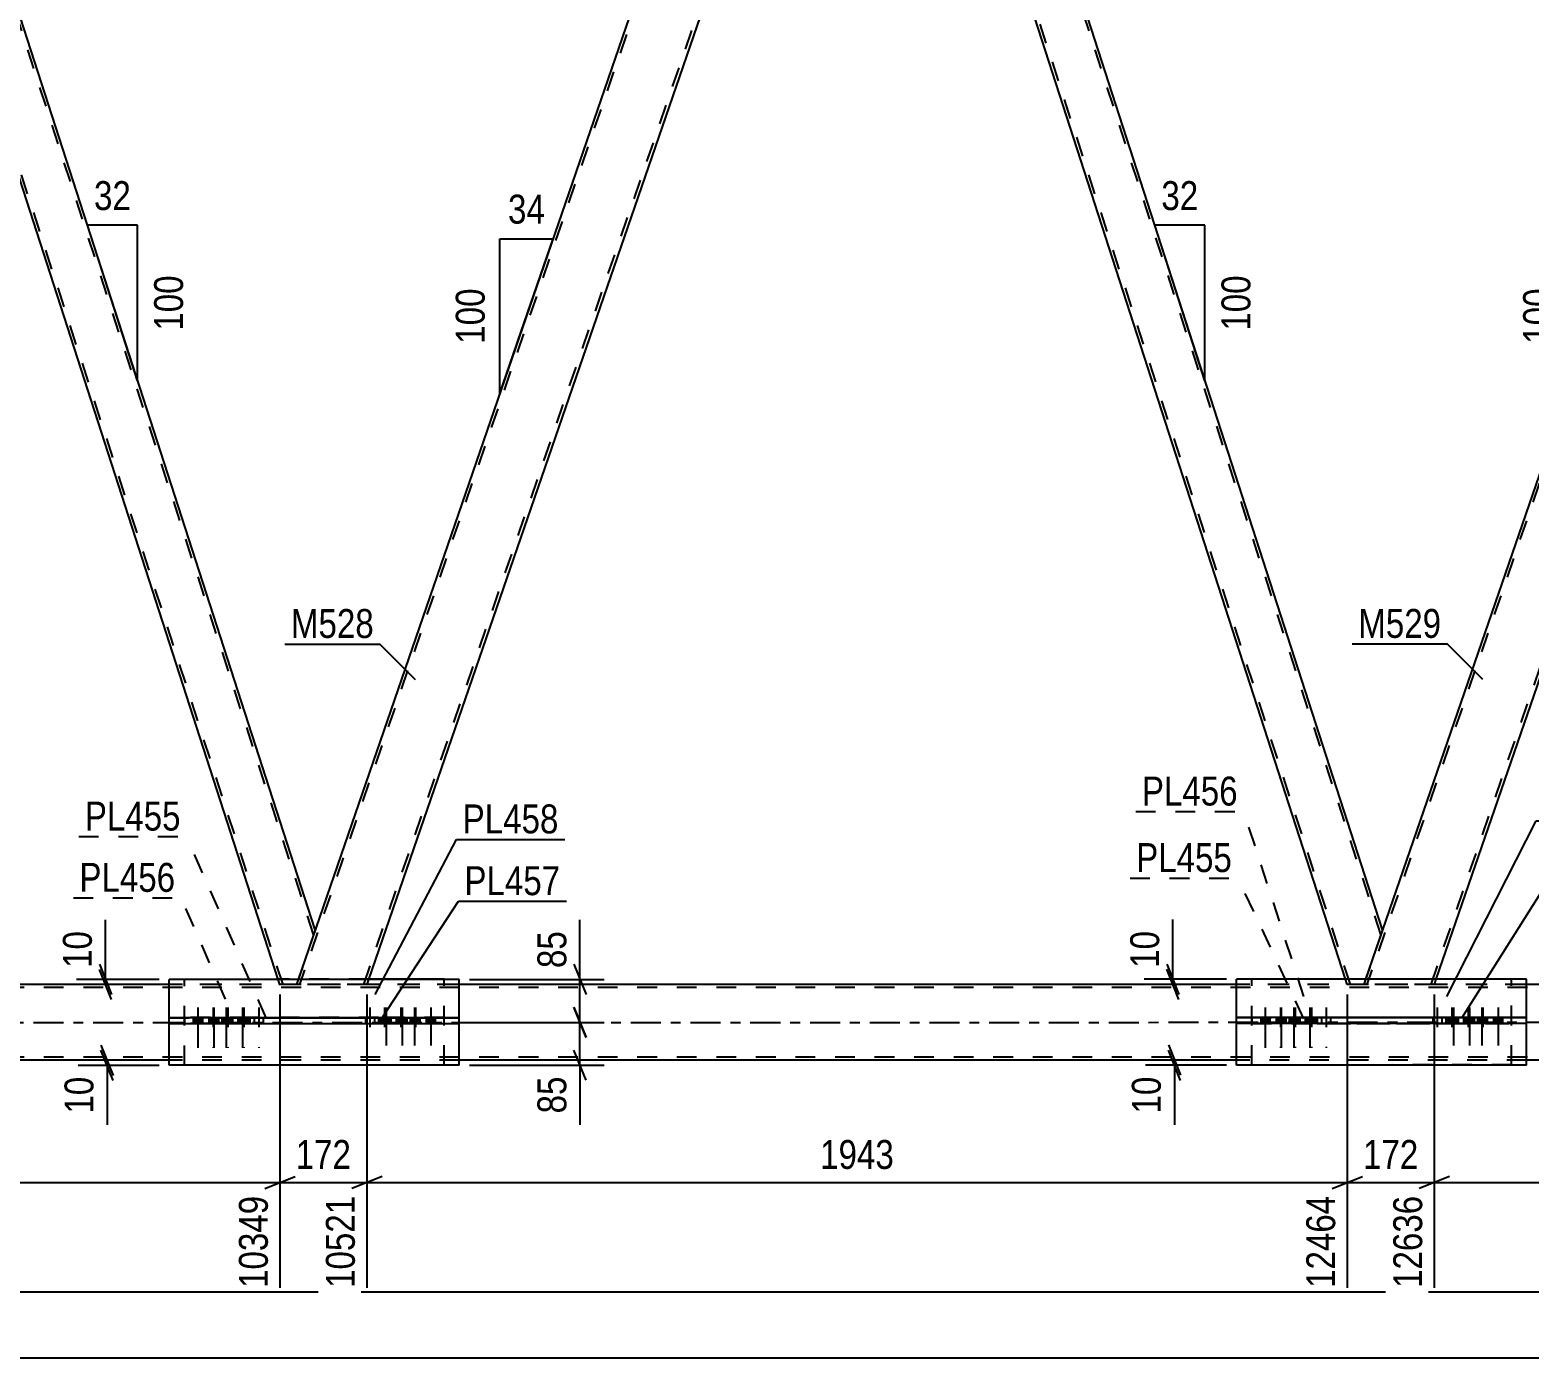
# Model space of a CAD drawing. Header units: millimetres. Extents: x 0 to 1189, y 0 to 841.
# Drawn here: x 591.6 to 740.2, y 419.5 to 551.1 of the extents above; entities that cross this region are included whole.
import ezdxf

# ---------------------------------------------------------------- set-up
doc = ezdxf.new("R2010")
doc.units = ezdxf.units.MM
doc.linetypes.add('DXK_LINE_DOT2', pattern=[3.9198, 1.9599, -1.9599])
doc.linetypes.add('DXK_LINE_DOT3', pattern=[5.9187, 2.979, -0.9799, 0.9799, -0.9799])
doc.styles.add('Arial Narrow', font='ARIALN.TTF', dxfattribs={"height": 0.2})

# ---------------------------------------------------------------- blocks, each defined once
blk = doc.blocks.new('Part-570348649-6312 - 6197')
at = {"color": 7, "linetype": 'DXK_LINE_DOT2'}
for p, q in [((1014.39, 456.27), (142.16, 456.19)), ((951.45, 456.57), (288.16, 456.51)), ((634.17, 456.54), (605.44, 456.54)), ((739.93, 456.55), (711.2, 456.55)), ((1014.39, 449.37), (142.16, 449.29)), ((634.17, 449.04), (605.44, 449.04)), ((739.93, 449.05), (711.2, 449.05))]:
    blk.add_line(p, q, dxfattribs=at)
at = {"color": 2, "linetype": 'Continuous'}
for p, q in [((605.44, 456.54), (528.68, 456.53)), ((711.2, 456.55), (634.17, 456.54)), ((816.96, 456.56), (739.93, 456.55)), ((605.44, 449.04), (528.68, 449.03)), ((711.2, 449.05), (634.17, 449.04)), ((816.96, 449.06), (739.93, 449.05))]:
    blk.add_line(p, q, dxfattribs=at)
at = {"color": 7, "linetype": 'DXK_LINE_DOT3'}
blk.add_line((142.16, 452.74), (1014.39, 452.82), dxfattribs=at)
blk = doc.blocks.new('Part-570348649-6258 - 6197')
at = {"color": 2, "linetype": 'Continuous'}
for p, q in [((721.99, 457.07), (712.7, 457.06)), ((712.7, 457.06), (712.7, 457.06)), ((738.43, 457.07), (730.95, 457.07)), ((738.43, 457.06), (738.43, 457.07))]:
    blk.add_line(p, q, dxfattribs=at)
at = {"color": 7, "linetype": 'DXK_LINE_DOT2'}
for p, q in [((712.7, 448.56), (712.7, 457.06)), ((730.95, 457.07), (721.99, 457.07)), ((738.43, 448.57), (738.43, 457.06)), ((738.43, 448.57), (712.7, 448.56))]:
    blk.add_line(p, q, dxfattribs=at)
blk = doc.blocks.new('Part-570348649-6260 - 6197')
at = {"color": 7, "linetype": 'DXK_LINE_DOT2'}
for p, q in [((712.7, 453.27), (738.43, 453.27)), ((719.19, 453.27), (712.7, 453.27)), ((712.7, 453.27), (712.7, 453.27)), ((712.7, 453.27), (712.7, 452.67)), ((731.94, 453.27), (719.19, 453.27)), ((719.19, 453.27), (719.19, 452.67)), ((738.43, 453.27), (731.94, 453.27)), ((731.94, 453.27), (731.94, 452.67)), ((738.43, 453.27), (738.43, 453.27)), ((738.43, 452.67), (738.43, 453.27)), ((712.7, 452.67), (738.43, 452.67)), ((719.19, 452.67), (712.7, 452.67)), ((719.19, 452.67), (731.94, 452.67)), ((731.94, 452.67), (738.43, 452.67))]:
    blk.add_line(p, q, dxfattribs=at)
blk = doc.blocks.new('Part-570348649-6397 - 6197')
at = {"color": 2, "linetype": 'Continuous'}
for p, q in [((739.93, 457.06), (711.2, 457.06)), ((711.2, 453.26), (711.2, 457.06)), ((739.93, 453.26), (739.93, 457.06)), ((711.2, 448.56), (711.2, 452.66)), ((739.93, 448.56), (739.93, 452.66)), ((739.93, 448.56), (711.2, 448.56))]:
    blk.add_line(p, q, dxfattribs=at)
at = {"color": 7, "linetype": 'DXK_LINE_DOT2'}
for p, q in [((711.2, 452.66), (711.2, 453.26)), ((739.93, 452.66), (739.93, 453.26))]:
    blk.add_line(p, q, dxfattribs=at)
blk = doc.blocks.new('Part-570348649-6271 - 6197')
at = {"color": 7, "linetype": 'DXK_LINE_DOT2'}
for p, q in [((606.94, 453.26), (632.67, 453.26)), ((613.43, 453.26), (606.94, 453.26)), ((606.94, 453.26), (606.94, 453.26)), ((606.94, 453.26), (606.94, 452.66)), ((626.18, 453.26), (613.43, 453.26)), ((613.43, 453.26), (613.43, 452.66)), ((632.67, 453.26), (626.18, 453.26)), ((626.18, 453.26), (626.18, 452.66)), ((632.67, 453.26), (632.67, 453.26)), ((632.67, 452.66), (632.67, 453.26)), ((606.94, 452.66), (632.67, 452.66)), ((613.43, 452.66), (606.94, 452.66)), ((613.43, 452.66), (626.18, 452.66)), ((626.18, 452.66), (632.67, 452.66))]:
    blk.add_line(p, q, dxfattribs=at)
blk = doc.blocks.new('Part-570348649-6347 - 6197')
at = {"color": 7, "linetype": 'DXK_LINE_DOT2'}
for p, q in [((669.87, 606.24), (618.35, 456.54)), ((624.7, 456.54), (676.22, 606.24)), ((618.21, 457.05), (618.04, 456.54)), ((625.02, 456.54), (618.04, 456.54)), ((625.19, 457.05), (625.02, 456.54))]:
    blk.add_line(p, q, dxfattribs=at)
at = {"color": 2, "linetype": 'Continuous'}
for p, q in [((669.4, 605.77), (618.21, 457.05)), ((676.38, 605.77), (625.19, 457.05))]:
    blk.add_line(p, q, dxfattribs=at)
blk = doc.blocks.new('Part-570348649-6342 - 6197')
at = {"color": 7, "linetype": 'DXK_LINE_DOT2'}
for p, q in [((775.63, 606.24), (724.11, 456.55)), ((730.46, 456.55), (781.98, 606.24)), ((723.97, 457.06), (723.8, 456.55)), ((730.78, 456.55), (723.8, 456.55)), ((730.95, 457.06), (730.78, 456.55))]:
    blk.add_line(p, q, dxfattribs=at)
at = {"color": 2, "linetype": 'Continuous'}
for p, q in [((775.16, 605.78), (723.97, 457.06)), ((782.14, 605.78), (730.95, 457.06))]:
    blk.add_line(p, q, dxfattribs=at)
blk = doc.blocks.new('Part-570348649-6392 - 6197')
at = {"color": 2, "linetype": 'Continuous'}
for p, q in [((634.17, 457.05), (605.44, 457.05)), ((605.44, 453.25), (605.44, 457.05)), ((634.17, 453.25), (634.17, 457.05)), ((605.44, 448.55), (605.44, 452.65)), ((634.17, 448.55), (634.17, 452.65)), ((634.17, 448.55), (605.44, 448.55))]:
    blk.add_line(p, q, dxfattribs=at)
at = {"color": 7, "linetype": 'DXK_LINE_DOT2'}
for p, q in [((605.44, 452.65), (605.44, 453.25)), ((634.17, 452.65), (634.17, 453.25))]:
    blk.add_line(p, q, dxfattribs=at)
blk = doc.blocks.new('Part-570348649-6553 - 6197')
at = {"color": 7, "linetype": 'DXK_LINE_DOT2'}
for p, q in [((619.74, 461.48), (572.96, 606.24)), ((616.71, 456.54), (569.52, 602.57)), ((619.9, 461.95), (618.04, 456.54)), ((616.4, 456.54), (616.23, 457.05)), ((618.04, 456.54), (616.4, 456.54))]:
    blk.add_line(p, q, dxfattribs=at)
at = {"color": 2, "linetype": 'Continuous'}
for p, q in [((619.9, 461.95), (573.43, 605.77)), ((616.23, 457.05), (569.36, 602.1))]:
    blk.add_line(p, q, dxfattribs=at)
blk = doc.blocks.new('Part-570348649-6558 - 6197')
at = {"color": 7, "linetype": 'DXK_LINE_DOT2'}
for p, q in [((725.5, 461.49), (678.72, 606.24)), ((722.47, 456.55), (675.28, 602.58)), ((725.66, 461.96), (723.8, 456.55)), ((722.16, 456.55), (721.99, 457.06)), ((723.8, 456.55), (722.16, 456.55))]:
    blk.add_line(p, q, dxfattribs=at)
at = {"color": 2, "linetype": 'Continuous'}
for p, q in [((725.66, 461.96), (679.19, 605.77)), ((721.99, 457.06), (675.12, 602.11))]:
    blk.add_line(p, q, dxfattribs=at)
blk = doc.blocks.new('Bolt-570348649-6709 - 6197')
at = {"linetype": 'Continuous'}
for points in [[(714.48, 453.26), (713.58, 453.26), (713.58, 452.66), (714.48, 452.66)], [(716.07, 453.26), (715.17, 453.26), (715.17, 452.66), (716.07, 452.66)], [(717.3, 453.26), (716.4, 453.26), (716.4, 452.66), (717.3, 452.66)], [(718.89, 453.26), (717.99, 453.26), (717.99, 452.66), (718.89, 452.66)]]:
    blk.add_hatch(color=1, dxfattribs=at).paths.add_polyline_path(points)
at = {"color": 1, "linetype": 'Continuous'}
for p, q in [((713.58, 453.26), (713.58, 452.66)), ((714.03, 454.26), (714.03, 450.26)), ((714.48, 453.26), (714.48, 452.66)), ((715.17, 453.26), (715.17, 452.66)), ((715.62, 454.26), (715.62, 450.26)), ((716.07, 453.26), (716.07, 452.66)), ((716.4, 453.26), (716.4, 452.66)), ((716.85, 454.26), (716.85, 450.26)), ((717.3, 453.26), (717.3, 452.66)), ((717.99, 453.26), (717.99, 452.66)), ((718.44, 454.26), (718.44, 450.26)), ((718.89, 453.26), (718.89, 452.66))]:
    blk.add_line(p, q, dxfattribs=at)
blk = doc.blocks.new('Bolt-570348649-6707 - 6197')
at = {"linetype": 'Continuous'}
for points in [[(608.72, 453.25), (607.82, 453.25), (607.82, 452.65), (608.72, 452.65)], [(610.31, 453.25), (609.41, 453.25), (609.41, 452.65), (610.31, 452.65)], [(611.54, 453.25), (610.64, 453.25), (610.64, 452.65), (611.54, 452.65)], [(613.13, 453.25), (612.23, 453.25), (612.23, 452.65), (613.13, 452.65)]]:
    blk.add_hatch(color=1, dxfattribs=at).paths.add_polyline_path(points)
at = {"color": 1, "linetype": 'Continuous'}
for p, q in [((607.82, 453.25), (607.82, 452.65)), ((608.27, 454.25), (608.27, 450.25)), ((608.72, 453.25), (608.72, 452.65)), ((609.41, 453.25), (609.41, 452.65)), ((609.86, 454.25), (609.86, 450.25)), ((610.31, 453.25), (610.31, 452.65)), ((610.64, 453.25), (610.64, 452.65)), ((611.09, 454.25), (611.09, 450.25)), ((611.54, 453.25), (611.54, 452.65)), ((612.23, 453.25), (612.23, 452.65)), ((612.68, 454.25), (612.68, 450.25)), ((613.13, 453.25), (613.13, 452.65))]:
    blk.add_line(p, q, dxfattribs=at)
blk = doc.blocks.new('Part-570348649-6630 - 6197')
at = {"color": 2, "linetype": 'Continuous'}
for p, q in [((634.17, 453.25), (605.44, 453.25)), ((605.44, 453.25), (605.44, 453.25)), ((605.44, 452.65), (605.44, 453.25)), ((611.43, 453.25), (628.18, 453.25)), ((611.43, 453.25), (611.43, 452.65)), ((628.18, 453.25), (634.17, 453.25)), ((628.18, 453.25), (628.18, 452.65)), ((634.17, 453.25), (634.17, 453.25)), ((634.17, 452.65), (634.17, 453.25)), ((628.18, 452.65), (611.43, 452.65)), ((634.17, 452.65), (628.18, 452.65))]:
    blk.add_line(p, q, dxfattribs=at)
at = {"color": 7, "linetype": 'DXK_LINE_DOT2'}
for p, q in [((605.44, 453.25), (611.43, 453.25)), ((605.44, 453.25), (605.44, 453.25)), ((634.17, 453.25), (634.17, 453.25)), ((634.17, 452.65), (605.44, 452.65)), ((611.43, 452.65), (605.44, 452.65))]:
    blk.add_line(p, q, dxfattribs=at)
blk = doc.blocks.new('Part-570348649-6635 - 6197')
at = {"color": 2, "linetype": 'Continuous'}
for p, q in [((739.93, 453.26), (711.2, 453.26)), ((711.2, 453.26), (711.2, 453.26)), ((711.2, 452.66), (711.2, 453.26)), ((717.19, 453.26), (733.94, 453.26)), ((717.19, 453.26), (717.19, 452.66)), ((733.94, 453.26), (739.93, 453.26)), ((733.94, 453.26), (733.94, 452.66)), ((739.93, 453.26), (739.93, 453.26)), ((739.93, 452.66), (739.93, 453.26)), ((733.94, 452.66), (717.19, 452.66)), ((739.93, 452.66), (733.94, 452.66))]:
    blk.add_line(p, q, dxfattribs=at)
at = {"color": 7, "linetype": 'DXK_LINE_DOT2'}
for p, q in [((711.2, 453.26), (717.19, 453.26)), ((711.2, 453.26), (711.2, 453.26)), ((739.93, 453.26), (739.93, 453.26)), ((739.93, 452.66), (711.2, 452.66)), ((717.19, 452.66), (711.2, 452.66))]:
    blk.add_line(p, q, dxfattribs=at)
blk = doc.blocks.new('Bolt-570348649-6708 - 6197')
at = {"linetype": 'Continuous'}
for points in [[(626.48, 452.65), (627.38, 452.65), (627.38, 453.25), (626.48, 453.25)], [(628.07, 452.65), (628.97, 452.65), (628.97, 453.25), (628.07, 453.25)], [(629.29, 452.65), (630.19, 452.65), (630.19, 453.25), (629.29, 453.25)], [(630.89, 452.65), (631.79, 452.65), (631.79, 453.25), (630.89, 453.25)]]:
    blk.add_hatch(color=1, dxfattribs=at).paths.add_polyline_path(points)
at = {"color": 1, "linetype": 'Continuous'}
for p, q in [((626.48, 453.25), (626.48, 452.65)), ((626.93, 454.25), (626.93, 450.5)), ((627.38, 453.25), (627.38, 452.65)), ((628.07, 453.25), (628.07, 452.65)), ((628.52, 454.25), (628.52, 450.5)), ((628.97, 453.25), (628.97, 452.65)), ((629.29, 453.25), (629.29, 452.65)), ((629.74, 454.25), (629.74, 450.5)), ((630.19, 453.25), (630.19, 452.65)), ((630.89, 453.25), (630.89, 452.65)), ((631.34, 454.25), (631.34, 450.5)), ((631.79, 453.25), (631.79, 452.65))]:
    blk.add_line(p, q, dxfattribs=at)
blk = doc.blocks.new('Bolt-570348649-6710 - 6197')
at = {"linetype": 'Continuous'}
for points in [[(732.24, 452.66), (733.14, 452.66), (733.14, 453.26), (732.24, 453.26)], [(733.83, 452.66), (734.73, 452.66), (734.73, 453.26), (733.83, 453.26)], [(735.05, 452.66), (735.95, 452.66), (735.95, 453.26), (735.05, 453.26)], [(736.65, 452.66), (737.55, 452.66), (737.55, 453.26), (736.65, 453.26)]]:
    blk.add_hatch(color=1, dxfattribs=at).paths.add_polyline_path(points)
at = {"color": 1, "linetype": 'Continuous'}
for p, q in [((732.24, 453.26), (732.24, 452.66)), ((732.69, 454.26), (732.69, 450.51)), ((733.14, 453.26), (733.14, 452.66)), ((733.83, 453.26), (733.83, 452.66)), ((734.28, 454.26), (734.28, 450.51)), ((734.73, 453.26), (734.73, 452.66)), ((735.05, 453.26), (735.05, 452.66)), ((735.5, 454.26), (735.5, 450.51)), ((735.95, 453.26), (735.95, 452.66)), ((736.65, 453.26), (736.65, 452.66)), ((737.1, 454.26), (737.1, 450.51)), ((737.55, 453.26), (737.55, 452.66))]:
    blk.add_line(p, q, dxfattribs=at)
blk = doc.blocks.new('Bolt-570348649-6815 - 6197')
at = {"color": 1, "linetype": 'DXK_LINE_DOT2'}
for p, q in [((730.63, 453.27), (730.63, 452.67)), ((731.08, 454.27), (731.08, 450.52)), ((731.53, 453.27), (731.53, 452.67)), ((732.08, 453.27), (732.08, 452.67)), ((732.53, 454.27), (732.53, 450.52)), ((732.98, 453.27), (732.98, 452.67)), ((733.68, 453.27), (733.68, 452.67)), ((734.13, 454.27), (734.13, 450.52)), ((734.58, 453.27), (734.58, 452.67)), ((735.13, 453.27), (735.13, 452.67)), ((735.58, 454.27), (735.58, 450.52)), ((736.03, 453.27), (736.03, 452.67))]:
    blk.add_line(p, q, dxfattribs=at)
blk = doc.blocks.new('Bolt-570348649-6816 - 6197')
at = {"color": 1, "linetype": 'DXK_LINE_DOT2'}
for p, q in [((715.1, 453.27), (715.1, 452.67)), ((715.55, 454.27), (715.55, 450.27)), ((716, 453.27), (716, 452.67)), ((716.55, 453.27), (716.55, 452.67)), ((717, 454.27), (717, 450.27)), ((717.45, 453.27), (717.45, 452.67)), ((718.15, 453.27), (718.15, 452.67)), ((718.6, 454.27), (718.6, 450.27)), ((719.05, 453.27), (719.05, 452.67)), ((719.61, 453.27), (719.61, 452.67)), ((720.06, 454.27), (720.06, 450.27)), ((720.51, 453.27), (720.51, 452.67))]:
    blk.add_line(p, q, dxfattribs=at)
blk = doc.blocks.new('Part-570348649-6822 - 6197')
at = {"color": 2, "linetype": 'Continuous'}
for p, q in [((616.23, 457.06), (606.94, 457.05)), ((606.94, 457.05), (606.94, 457.05)), ((632.67, 457.06), (625.19, 457.06)), ((632.67, 457.05), (632.67, 457.06))]:
    blk.add_line(p, q, dxfattribs=at)
at = {"color": 7, "linetype": 'DXK_LINE_DOT2'}
for p, q in [((606.94, 448.55), (606.94, 457.05)), ((625.19, 457.06), (616.23, 457.06)), ((632.67, 448.56), (632.67, 457.05)), ((632.67, 448.56), (606.94, 448.55))]:
    blk.add_line(p, q, dxfattribs=at)
blk = doc.blocks.new('Bolt-570348649-6823 - 6197')
at = {"color": 1, "linetype": 'DXK_LINE_DOT2'}
for p, q in [((624.87, 453.26), (624.87, 452.66)), ((625.32, 454.26), (625.32, 450.51)), ((625.77, 453.26), (625.77, 452.66)), ((626.32, 453.26), (626.32, 452.66)), ((626.77, 454.26), (626.77, 450.51)), ((627.22, 453.26), (627.22, 452.66)), ((627.92, 453.26), (627.92, 452.66)), ((628.37, 454.26), (628.37, 450.51)), ((628.82, 453.26), (628.82, 452.66)), ((629.37, 453.26), (629.37, 452.66)), ((629.82, 454.26), (629.82, 450.51)), ((630.27, 453.26), (630.27, 452.66))]:
    blk.add_line(p, q, dxfattribs=at)
blk = doc.blocks.new('Bolt-570348649-6824 - 6197')
at = {"color": 1, "linetype": 'DXK_LINE_DOT2'}
for p, q in [((609.34, 453.26), (609.34, 452.66)), ((609.79, 454.26), (609.79, 450.26)), ((610.24, 453.26), (610.24, 452.66)), ((610.79, 453.26), (610.79, 452.66)), ((611.24, 454.26), (611.24, 450.26)), ((611.69, 453.26), (611.69, 452.66)), ((612.39, 453.26), (612.39, 452.66)), ((612.84, 454.26), (612.84, 450.26)), ((613.29, 453.26), (613.29, 452.66)), ((613.85, 453.26), (613.85, 452.66)), ((614.3, 454.26), (614.3, 450.26)), ((614.75, 453.26), (614.75, 452.66))]:
    blk.add_line(p, q, dxfattribs=at)
blk = doc.blocks.new('AngleDimension-570348649-32479 - 6197')
at = {"color": 7, "linetype": 'Continuous'}
for p, q in [((601.33, 519.37), (597.32, 531.76)), ((602.3, 531.76), (597.32, 531.76)), ((602.3, 516.35), (597.32, 531.76)), ((602.3, 516.35), (602.3, 531.76))]:
    blk.add_line(p, q, dxfattribs=at)
at = {"color": 0}
for points in [[(602.24, 532.66), (602.24, 536.86), (597.38, 536.86), (597.38, 532.66)], [(607.4, 527.4), (603.2, 527.4), (603.2, 520.71), (607.4, 520.71)]]:
    blk.add_wipeout(points, dxfattribs=at)
at = {"color": 3, "style": 'Arial Narrow'}
blk.add_text('32', height=2.863, dxfattribs=at).set_placement((597.98, 533.26))
blk.add_text('100', height=2.863, rotation=90.0002, dxfattribs=at).set_placement((606.8, 521.31))
blk = doc.blocks.new('StraightDimension-570348649-35203 - 6197')
at = {"color": 7, "linetype": 'Continuous'}
for p, q in [((730.78, 455.55), (730.78, 426.48)), ((827.92, 455.56), (827.92, 426.48)), ((732.28, 437.52), (729.28, 436.32)), ((730.78, 436.92), (827.92, 436.92)), ((826.42, 436.32), (829.42, 437.52))]:
    blk.add_line(p, q, dxfattribs=at)
at = {"color": 0}
blk.add_wipeout([(783.6, 437.67), (783.6, 441.87), (775.09, 441.87), (775.09, 437.67)], dxfattribs=at)
at = {"color": 3, "style": 'Arial Narrow'}
blk.add_text('1943', height=2.863, dxfattribs=at).set_placement((775.69, 438.27))
at = {"color": 0, "linetype": 'Continuous'}
blk.add_wipeout([(827.32, 436.22), (823.12, 436.22), (823.12, 425.88), (827.32, 425.88)], dxfattribs=at)
at = {"color": 3, "linetype": 'Continuous', "style": 'Arial Narrow'}
blk.add_text('14579', height=2.863, rotation=90.0002, dxfattribs=at).set_placement((826.72, 426.48))
blk = doc.blocks.new('StraightDimension-570348649-65394 - 6197')
at = {"color": 7, "linetype": 'Continuous'}
for p, q in [((645.53, 454.29), (646.73, 451.29)), ((635.17, 452.79), (648.53, 452.79)), ((646.13, 448.55), (646.13, 452.79)), ((646.73, 447.05), (645.53, 450.05)), ((635.17, 448.55), (648.53, 448.55)), ((646.13, 448.55), (646.13, 442.64)), ((646.13, 448.55), (646.13, 442.64))]:
    blk.add_line(p, q, dxfattribs=at)
at = {"color": 0}
blk.add_wipeout([(645.38, 448.02), (641.18, 448.02), (641.18, 443.17), (645.38, 443.17)], dxfattribs=at)
at = {"color": 3, "style": 'Arial Narrow'}
blk.add_text('85', height=2.863, rotation=90.0002, dxfattribs=at).set_placement((644.78, 443.77))
blk = doc.blocks.new('AngleDimension-570348649-32495 - 6197')
at = {"color": 7, "linetype": 'Continuous'}
for p, q in [((707.08, 519.37), (703.08, 531.76)), ((708.06, 531.76), (703.08, 531.76)), ((708.06, 516.35), (703.08, 531.76)), ((708.06, 516.35), (708.06, 531.76))]:
    blk.add_line(p, q, dxfattribs=at)
at = {"color": 0}
for points in [[(708, 532.66), (708, 536.86), (703.14, 536.86), (703.14, 532.66)], [(713.16, 527.4), (708.96, 527.4), (708.96, 520.71), (713.16, 520.71)]]:
    blk.add_wipeout(points, dxfattribs=at)
at = {"color": 3, "style": 'Arial Narrow'}
blk.add_text('32', height=2.863, dxfattribs=at).set_placement((703.74, 533.26))
blk.add_text('100', height=2.863, rotation=90.0002, dxfattribs=at).set_placement((712.56, 521.31))
blk = doc.blocks.new('StraightDimension-570348649-35205 - 6197')
at = {"color": 7, "linetype": 'Continuous'}
for p, q in [((625.02, 455.54), (625.02, 426.48)), ((722.16, 455.55), (722.16, 426.48)), ((626.52, 437.52), (623.52, 436.32)), ((625.02, 436.92), (722.16, 436.92)), ((720.66, 436.32), (723.66, 437.52))]:
    blk.add_line(p, q, dxfattribs=at)
at = {"color": 0}
blk.add_wipeout([(677.84, 437.67), (677.84, 441.87), (669.33, 441.87), (669.33, 437.67)], dxfattribs=at)
at = {"color": 3, "style": 'Arial Narrow'}
blk.add_text('1943', height=2.863, dxfattribs=at).set_placement((669.93, 438.27))
at = {"color": 0, "linetype": 'Continuous'}
blk.add_wipeout([(721.56, 436.22), (717.36, 436.22), (717.36, 425.88), (721.56, 425.88)], dxfattribs=at)
at = {"color": 3, "linetype": 'Continuous', "style": 'Arial Narrow'}
blk.add_text('12464', height=2.863, rotation=90.0002, dxfattribs=at).set_placement((720.96, 426.48))
blk = doc.blocks.new('AngleDimension-570348649-32497 - 6197')
at = {"color": 7, "linetype": 'Continuous'}
for p, q in [((638.19, 530.42), (643.46, 530.42)), ((638.19, 515.1), (643.46, 530.42)), ((638.19, 515.1), (638.19, 530.42)), ((639.97, 520.28), (643.46, 530.42))]:
    blk.add_line(p, q, dxfattribs=at)
at = {"color": 0}
for points in [[(643.26, 531.32), (643.26, 535.52), (638.4, 535.52), (638.4, 531.32)], [(637.29, 526.1), (633.09, 526.1), (633.09, 519.42), (637.29, 519.42)]]:
    blk.add_wipeout(points, dxfattribs=at)
at = {"color": 3, "style": 'Arial Narrow'}
blk.add_text('34', height=2.863, dxfattribs=at).set_placement((639, 531.92))
blk.add_text('100', height=2.863, rotation=90.0002, dxfattribs=at).set_placement((636.69, 520.02))
blk = doc.blocks.new('StraightDimension-570348649-35207 - 6197')
at = {"color": 7, "linetype": 'Continuous'}
for p, q in [((519.26, 455.53), (519.26, 428.31)), ((616.4, 455.54), (616.4, 426.48)), ((520.76, 437.52), (517.76, 436.32)), ((519.26, 436.92), (616.4, 436.92)), ((614.9, 436.32), (617.9, 437.52))]:
    blk.add_line(p, q, dxfattribs=at)
at = {"color": 0}
blk.add_wipeout([(572.08, 437.67), (572.08, 441.87), (563.57, 441.87), (563.57, 437.67)], dxfattribs=at)
at = {"color": 3, "style": 'Arial Narrow'}
blk.add_text('1943', height=2.863, dxfattribs=at).set_placement((564.17, 438.27))
at = {"color": 0, "linetype": 'Continuous'}
blk.add_wipeout([(615.8, 436.22), (611.6, 436.22), (611.6, 425.88), (615.8, 425.88)], dxfattribs=at)
at = {"color": 3, "linetype": 'Continuous', "style": 'Arial Narrow'}
blk.add_text('10349', height=2.863, rotation=90.0002, dxfattribs=at).set_placement((615.2, 426.48))
blk = doc.blocks.new('StraightDimension-570348649-35554 - 6197')
at = {"color": 7, "linetype": 'Continuous'}
blk.add_line((131.31, 426.1), (1014.39, 426.1), dxfattribs=at)
blk = doc.blocks.new('StraightDimension-570348649-35204 - 6197')
at = {"color": 7, "linetype": 'Continuous'}
for p, q in [((722.16, 455.55), (722.16, 426.48)), ((730.78, 455.55), (730.78, 426.48)), ((720.66, 436.32), (723.66, 437.52)), ((722.16, 436.92), (730.78, 436.92)), ((732.28, 437.52), (729.28, 436.32))]:
    blk.add_line(p, q, dxfattribs=at)
at = {"color": 0}
blk.add_wipeout([(729.81, 437.67), (729.81, 441.87), (723.12, 441.87), (723.12, 437.67)], dxfattribs=at)
at = {"color": 0, "linetype": 'Continuous'}
blk.add_wipeout([(730.18, 436.22), (725.98, 436.22), (725.98, 425.88), (730.18, 425.88)], dxfattribs=at)
at = {"color": 3, "style": 'Arial Narrow'}
blk.add_text('172', height=2.863, dxfattribs=at).set_placement((723.72, 438.27))
at = {"color": 3, "linetype": 'Continuous', "style": 'Arial Narrow'}
blk.add_text('12636', height=2.863, rotation=90.0002, dxfattribs=at).set_placement((729.58, 426.48))
blk = doc.blocks.new('AngleDimension-570348649-32513 - 6197')
at = {"color": 7, "linetype": 'Continuous'}
for p, q in [((743.95, 530.42), (749.22, 530.42)), ((743.95, 515.1), (749.22, 530.42)), ((743.95, 515.1), (743.95, 530.42)), ((745.73, 520.28), (749.22, 530.42))]:
    blk.add_line(p, q, dxfattribs=at)
at = {"color": 0}
for points in [[(749.01, 531.32), (749.01, 535.52), (744.16, 535.52), (744.16, 531.32)], [(743.05, 526.1), (738.85, 526.1), (738.85, 519.42), (743.05, 519.42)]]:
    blk.add_wipeout(points, dxfattribs=at)
at = {"color": 3, "style": 'Arial Narrow'}
blk.add_text('34', height=2.863, dxfattribs=at).set_placement((744.76, 531.92))
blk.add_text('100', height=2.863, rotation=90.0002, dxfattribs=at).set_placement((742.45, 520.02))
blk = doc.blocks.new('StraightDimension-570348649-35206 - 6197')
at = {"color": 7, "linetype": 'Continuous'}
for p, q in [((616.4, 455.54), (616.4, 426.48)), ((625.02, 455.54), (625.02, 426.48)), ((614.9, 436.32), (617.9, 437.52)), ((616.4, 436.92), (625.02, 436.92)), ((626.52, 437.52), (623.52, 436.32))]:
    blk.add_line(p, q, dxfattribs=at)
at = {"color": 0}
blk.add_wipeout([(624.05, 437.67), (624.05, 441.87), (617.36, 441.87), (617.36, 437.67)], dxfattribs=at)
at = {"color": 0, "linetype": 'Continuous'}
blk.add_wipeout([(624.42, 436.22), (620.22, 436.22), (620.22, 425.88), (624.42, 425.88)], dxfattribs=at)
at = {"color": 3, "style": 'Arial Narrow'}
blk.add_text('172', height=2.863, dxfattribs=at).set_placement((617.96, 438.27))
at = {"color": 3, "linetype": 'Continuous', "style": 'Arial Narrow'}
blk.add_text('10521', height=2.863, rotation=90.0002, dxfattribs=at).set_placement((623.82, 426.48))
blk = doc.blocks.new('StraightDimension-570348649-35584 - 6197')
at = {"color": 7, "linetype": 'Continuous'}
blk.add_line((130.31, 419.54), (1015.39, 419.54), dxfattribs=at)
blk = doc.blocks.new('StraightDimension-570348649-48579 - 6197')
at = {"color": 7, "linetype": 'Continuous'}
for p, q in [((598.67, 450.54), (599.87, 447.54)), ((604.44, 449.04), (596.42, 449.04)), ((599.87, 447.03), (598.67, 450.03)), ((599.27, 448.53), (599.27, 449.04)), ((604.44, 448.53), (596.42, 448.53)), ((599.27, 448.53), (599.27, 442.63)), ((599.27, 448.53), (599.27, 442.63))]:
    blk.add_line(p, q, dxfattribs=at)
at = {"color": 0}
blk.add_wipeout([(598.52, 448.01), (594.32, 448.01), (594.32, 443.15), (598.52, 443.15)], dxfattribs=at)
at = {"color": 3, "style": 'Arial Narrow'}
blk.add_text('10', height=2.863, rotation=90.0002, dxfattribs=at).set_placement((597.92, 443.75))
blk = doc.blocks.new('StraightDimension-570348649-48581 - 6197')
at = {"color": 7, "linetype": 'Continuous'}
for p, q in [((599.11, 457.05), (599.11, 462.96)), ((599.11, 457.05), (599.11, 462.96)), ((598.51, 458.55), (599.71, 455.55)), ((599.71, 455.04), (598.51, 458.04)), ((604.44, 457.05), (596.26, 457.05)), ((604.44, 456.54), (596.26, 456.54)), ((599.11, 456.54), (599.11, 457.05))]:
    blk.add_line(p, q, dxfattribs=at)
at = {"color": 0}
blk.add_wipeout([(598.36, 462.44), (594.16, 462.44), (594.16, 457.58), (598.36, 457.58)], dxfattribs=at)
at = {"color": 3, "style": 'Arial Narrow'}
blk.add_text('10', height=2.863, rotation=90.0002, dxfattribs=at).set_placement((597.76, 458.18))
blk = doc.blocks.new('StraightDimension-570348649-48664 - 6197')
at = {"color": 7, "linetype": 'Continuous'}
for p, q in [((704.43, 450.55), (705.63, 447.55)), ((710.2, 449.05), (702.18, 449.05)), ((705.63, 447.04), (704.43, 450.04)), ((705.03, 448.54), (705.03, 449.05)), ((710.2, 448.54), (702.18, 448.54)), ((705.03, 448.54), (705.03, 442.64)), ((705.03, 448.54), (705.03, 442.64))]:
    blk.add_line(p, q, dxfattribs=at)
at = {"color": 0}
blk.add_wipeout([(704.28, 448.02), (700.08, 448.02), (700.08, 443.16), (704.28, 443.16)], dxfattribs=at)
at = {"color": 3, "style": 'Arial Narrow'}
blk.add_text('10', height=2.863, rotation=90.0002, dxfattribs=at).set_placement((703.68, 443.76))
blk = doc.blocks.new('StraightDimension-570348649-48666 - 6197')
at = {"color": 7, "linetype": 'Continuous'}
for p, q in [((704.87, 457.06), (704.87, 462.97)), ((704.87, 457.06), (704.87, 462.97)), ((704.27, 458.56), (705.47, 455.56)), ((705.47, 455.05), (704.27, 458.05)), ((710.2, 457.06), (702.02, 457.06)), ((710.2, 456.55), (702.02, 456.55)), ((704.87, 456.55), (704.87, 457.06))]:
    blk.add_line(p, q, dxfattribs=at)
at = {"color": 0}
blk.add_wipeout([(704.12, 462.45), (699.92, 462.45), (699.92, 457.59), (704.12, 457.59)], dxfattribs=at)
at = {"color": 3, "style": 'Arial Narrow'}
blk.add_text('10', height=2.863, rotation=90.0002, dxfattribs=at).set_placement((703.52, 458.19))
blk = doc.blocks.new('StraightDimension-570348649-65393 - 6197')
at = {"color": 7, "linetype": 'Continuous'}
for p, q in [((646.13, 457.05), (646.13, 462.95)), ((646.13, 457.05), (646.13, 462.95)), ((645.53, 458.55), (646.73, 455.55)), ((635.17, 457.05), (648.53, 457.05)), ((646.13, 452.79), (646.13, 457.05)), ((646.73, 451.29), (645.53, 454.29)), ((635.17, 452.79), (648.53, 452.79))]:
    blk.add_line(p, q, dxfattribs=at)
at = {"color": 0}
blk.add_wipeout([(645.38, 462.43), (641.18, 462.43), (641.18, 457.57), (645.38, 457.57)], dxfattribs=at)
at = {"color": 3, "style": 'Arial Narrow'}
blk.add_text('85', height=2.863, rotation=90.0002, dxfattribs=at).set_placement((644.78, 458.17))
blk = doc.blocks.new('Mark-570348649-27555 - 6197')
at = {"color": 0}
blk.add_wipeout([(606.57, 471.79), (606.57, 474.79), (597.07, 474.79), (597.07, 471.79)], dxfattribs=at)
blk.add_wipeout([(606.57, 471.79), (606.57, 474.79), (597.07, 474.79), (597.07, 471.79)], dxfattribs=at)
at = {"color": 30, "linetype": 'DXK_LINE_DOT2'}
for p in [(596.47, 471.19), (615.03, 453.25)]:
    blk.add_line(p, (607.17, 471.19), dxfattribs=at)
at = {"color": 3, "style": 'Arial Narrow'}
blk.add_text('PL455', height=2.863, dxfattribs=at).set_placement((597.07, 471.79))
blk = doc.blocks.new('Mark-570348649-27561 - 6197')
at = {"color": 0}
blk.add_wipeout([(644.18, 465.39), (644.18, 468.39), (634.68, 468.39), (634.68, 465.39)], dxfattribs=at)
blk.add_wipeout([(644.18, 465.39), (644.18, 468.39), (634.68, 468.39), (634.68, 465.39)], dxfattribs=at)
at = {"color": 30, "linetype": 'Continuous'}
for p, q in [((626.54, 453.25), (634.08, 464.79)), ((634.08, 464.79), (644.78, 464.79))]:
    blk.add_line(p, q, dxfattribs=at)
at = {"color": 3, "style": 'Arial Narrow'}
blk.add_text('PL457', height=2.863, dxfattribs=at).set_placement((634.68, 465.39))
blk = doc.blocks.new('Mark-570348649-27584 - 6197')
at = {"color": 0}
blk.add_wipeout([(752, 467.12), (752, 470.12), (742.5, 470.12), (742.5, 467.12)], dxfattribs=at)
blk.add_wipeout([(752, 467.12), (752, 470.12), (742.5, 470.12), (742.5, 467.12)], dxfattribs=at)
at = {"color": 30, "linetype": 'Continuous'}
for p, q in [((733.54, 453.26), (741.9, 466.52)), ((741.9, 466.52), (752.6, 466.52))]:
    blk.add_line(p, q, dxfattribs=at)
at = {"color": 3, "style": 'Arial Narrow'}
blk.add_text('PL457', height=2.863, dxfattribs=at).set_placement((742.5, 467.12))
blk = doc.blocks.new('Mark-570348649-27417 - 6197')
at = {"color": 0}
blk.add_wipeout([(625.71, 490.87), (625.71, 493.87), (617.49, 493.87), (617.49, 490.87)], dxfattribs=at)
blk.add_wipeout([(625.71, 490.87), (625.71, 493.87), (617.49, 493.87), (617.49, 490.87)], dxfattribs=at)
at = {"color": 30, "linetype": 'Continuous'}
for p in [(616.89, 490.27), (629.85, 486.73)]:
    blk.add_line(p, (626.31, 490.27), dxfattribs=at)
at = {"color": 3, "style": 'Arial Narrow'}
blk.add_text('M528', height=2.863, dxfattribs=at).set_placement((617.49, 490.87))
blk = doc.blocks.new('Mark-570348649-27414 - 6197')
at = {"color": 0}
blk.add_wipeout([(731.47, 490.88), (731.47, 493.88), (723.25, 493.88), (723.25, 490.88)], dxfattribs=at)
blk.add_wipeout([(731.47, 490.88), (731.47, 493.88), (723.25, 493.88), (723.25, 490.88)], dxfattribs=at)
at = {"color": 30, "linetype": 'Continuous'}
for p in [(722.65, 490.28), (735.6, 486.74)]:
    blk.add_line(p, (732.07, 490.28), dxfattribs=at)
at = {"color": 3, "style": 'Arial Narrow'}
blk.add_text('M529', height=2.863, dxfattribs=at).set_placement((723.25, 490.88))
blk = doc.blocks.new('Mark-570348649-27578 - 6197')
at = {"color": 0}
blk.add_wipeout([(710.75, 467.68), (710.75, 470.68), (701.24, 470.68), (701.24, 467.68)], dxfattribs=at)
blk.add_wipeout([(710.75, 467.68), (710.75, 470.68), (701.24, 470.68), (701.24, 467.68)], dxfattribs=at)
at = {"color": 30, "linetype": 'DXK_LINE_DOT2'}
for p in [(700.64, 467.08), (717.86, 453.13)]:
    blk.add_line(p, (711.35, 467.08), dxfattribs=at)
at = {"color": 3, "style": 'Arial Narrow'}
blk.add_text('PL455', height=2.863, dxfattribs=at).set_placement((701.24, 467.68))
blk = doc.blocks.new('Mark-570348649-27558 - 6197')
at = {"color": 0}
blk.add_wipeout([(644.02, 471.51), (644.02, 474.51), (634.51, 474.51), (634.51, 471.51)], dxfattribs=at)
blk.add_wipeout([(644.02, 471.51), (644.02, 474.51), (634.51, 474.51), (634.51, 471.51)], dxfattribs=at)
at = {"color": 30, "linetype": 'Continuous'}
for p, q in [((625.83, 455.55), (633.91, 470.91)), ((633.91, 470.91), (644.62, 470.91))]:
    blk.add_line(p, q, dxfattribs=at)
at = {"color": 3, "style": 'Arial Narrow'}
blk.add_text('PL458', height=2.863, dxfattribs=at).set_placement((634.51, 471.51))
blk = doc.blocks.new('Mark-570348649-27564 - 6197')
at = {"color": 0}
blk.add_wipeout([(606.03, 465.72), (606.03, 468.72), (596.53, 468.72), (596.53, 465.72)], dxfattribs=at)
blk.add_wipeout([(606.03, 465.72), (606.03, 468.72), (596.53, 468.72), (596.53, 465.72)], dxfattribs=at)
at = {"color": 30, "linetype": 'DXK_LINE_DOT2'}
for p in [(595.93, 465.12), (611, 455.09)]:
    blk.add_line(p, (606.63, 465.12), dxfattribs=at)
at = {"color": 3, "style": 'Arial Narrow'}
blk.add_text('PL456', height=2.863, dxfattribs=at).set_placement((596.53, 465.72))
blk = doc.blocks.new('Mark-570348649-27575 - 6197')
at = {"color": 0}
blk.add_wipeout([(711.32, 474.27), (711.32, 477.27), (701.81, 477.27), (701.81, 474.27)], dxfattribs=at)
blk.add_wipeout([(711.32, 474.27), (711.32, 477.27), (701.81, 477.27), (701.81, 474.27)], dxfattribs=at)
at = {"color": 30, "linetype": 'DXK_LINE_DOT2'}
for p in [(701.21, 473.67), (717.86, 455.35)]:
    blk.add_line(p, (711.92, 473.67), dxfattribs=at)
at = {"color": 3, "style": 'Arial Narrow'}
blk.add_text('PL456', height=2.863, dxfattribs=at).set_placement((701.81, 474.27))
blk = doc.blocks.new('Mark-570348649-27581 - 6197')
at = {"color": 0}
blk.add_wipeout([(750.99, 473.36), (750.99, 476.36), (741.49, 476.36), (741.49, 473.36)], dxfattribs=at)
blk.add_wipeout([(750.99, 473.36), (750.99, 476.36), (741.49, 476.36), (741.49, 473.36)], dxfattribs=at)
at = {"color": 30, "linetype": 'Continuous'}
for p, q in [((732.03, 455.35), (740.89, 472.76)), ((740.89, 472.76), (751.59, 472.76))]:
    blk.add_line(p, q, dxfattribs=at)
at = {"color": 3, "style": 'Arial Narrow'}
blk.add_text('PL458', height=2.863, dxfattribs=at).set_placement((741.49, 473.36))

msp = doc.modelspace()

# ---------------------------------------------------------------- block references
for name in ['Part-570348649-6553 - 6197', 'Part-570348649-6347 - 6197', 'Part-570348649-6558 - 6197', 'Part-570348649-6342 - 6197', 'Part-570348649-6312 - 6197', 'Part-570348649-6392 - 6197', 'Part-570348649-6822 - 6197', 'Part-570348649-6397 - 6197', 'Part-570348649-6258 - 6197', 'Part-570348649-6630 - 6197', 'Part-570348649-6271 - 6197', 'Bolt-570348649-6707 - 6197', 'Bolt-570348649-6824 - 6197', 'Bolt-570348649-6823 - 6197', 'Bolt-570348649-6708 - 6197', 'Part-570348649-6635 - 6197', 'Part-570348649-6260 - 6197', 'Bolt-570348649-6709 - 6197', 'Bolt-570348649-6816 - 6197', 'Bolt-570348649-6815 - 6197', 'Bolt-570348649-6710 - 6197']:
    msp.add_blockref(name, (0, 0))

# ---------------------------------------------------------------- next in the draw order: block references
for name in ['AngleDimension-570348649-32479 - 6197', 'AngleDimension-570348649-32495 - 6197', 'AngleDimension-570348649-32497 - 6197', 'AngleDimension-570348649-32513 - 6197', 'Mark-570348649-27417 - 6197', 'Mark-570348649-27414 - 6197', 'StraightDimension-570348649-35207 - 6197', 'StraightDimension-570348649-35203 - 6197', 'StraightDimension-570348649-65394 - 6197']:
    msp.add_blockref(name, (0, 0))

# ---------------------------------------------------------------- next in the draw order: block references
for name in ['Mark-570348649-27584 - 6197', 'StraightDimension-570348649-48581 - 6197', 'StraightDimension-570348649-35205 - 6197']:
    msp.add_blockref(name, (0, 0))

# ---------------------------------------------------------------- next in the draw order: block references
for name in ['StraightDimension-570348649-65393 - 6197', 'StraightDimension-570348649-48666 - 6197', 'StraightDimension-570348649-35554 - 6197']:
    msp.add_blockref(name, (0, 0))

# ---------------------------------------------------------------- next in the draw order: block references
for name in ['Mark-570348649-27578 - 6197', 'StraightDimension-570348649-35206 - 6197', 'StraightDimension-570348649-35204 - 6197']:
    msp.add_blockref(name, (0, 0))

# ---------------------------------------------------------------- next in the draw order: block references
for name in ['Mark-570348649-27575 - 6197', 'Mark-570348649-27581 - 6197', 'Mark-570348649-27555 - 6197', 'Mark-570348649-27561 - 6197', 'StraightDimension-570348649-35584 - 6197']:
    msp.add_blockref(name, (0, 0))

# ---------------------------------------------------------------- next in the draw order: block references
for name in ['Mark-570348649-27558 - 6197', 'Mark-570348649-27564 - 6197', 'StraightDimension-570348649-48579 - 6197', 'StraightDimension-570348649-48664 - 6197']:
    msp.add_blockref(name, (0, 0))

doc.saveas('drawing.dxf')
